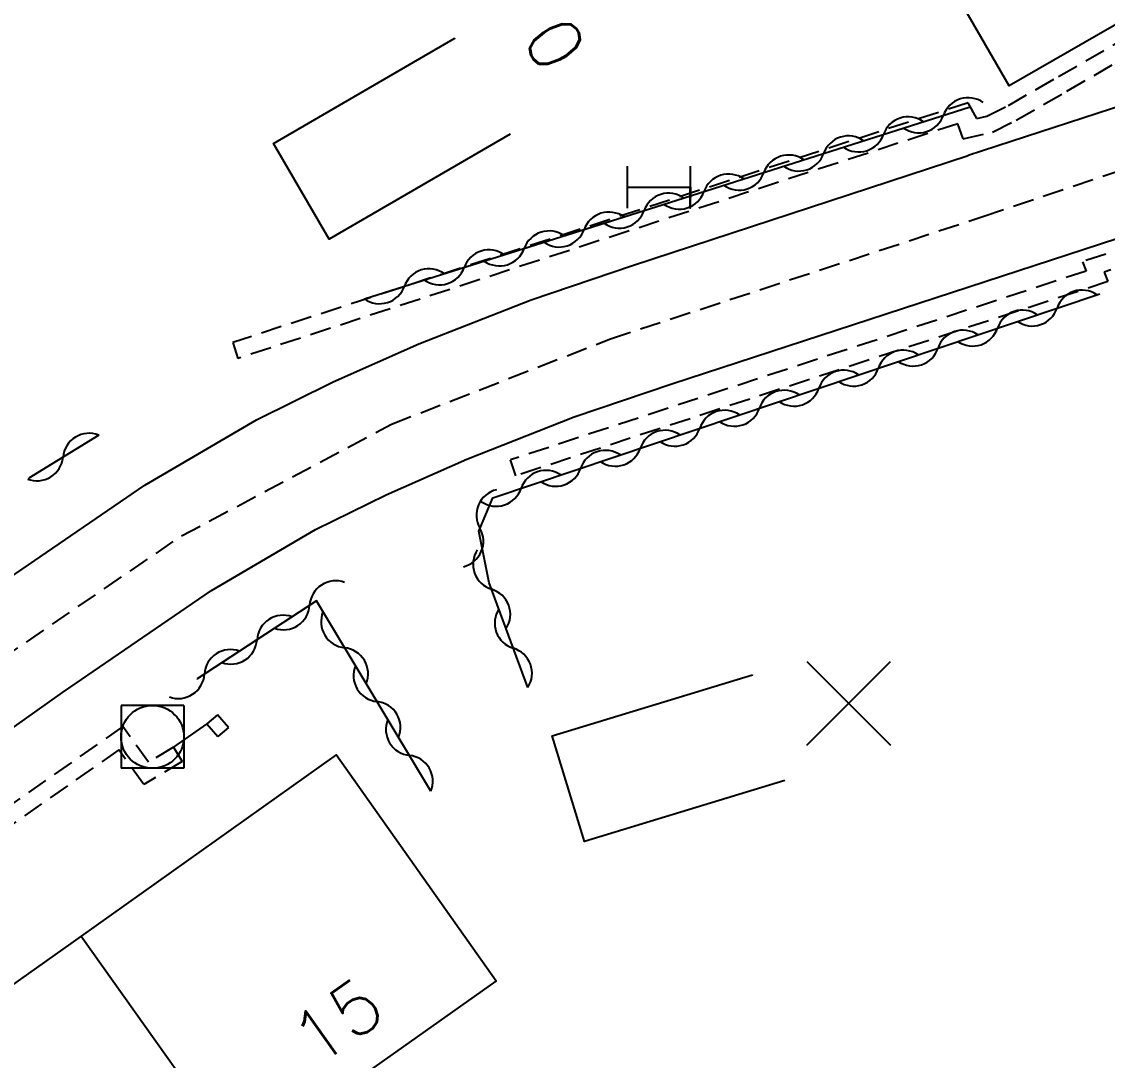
# Model space of a CAD drawing. Header units: millimetres. Extents: x 134000 to 135000, y 131000 to 132000.
# Drawn here: x 134236.64 to 134262.56, y 131411.1 to 131435.9 of the extents above; entities that cross this region are included whole.
import ezdxf
from ezdxf.enums import TextEntityAlignment as Align

# ---------------------------------------------------------------- set-up
doc = ezdxf.new("R2010")
doc.units = ezdxf.units.MM
doc.linetypes.add('DASHED', pattern=[0.75, 0.5, -0.25])
doc.layers.get('0').update_dxf_attribs({"linetype": 'CONTINUOUS'})
for name, color, linetype in [('W0001', 6, 'DASHED'), ('W0008', 7, 'CONTINUOUS'), ('W0100', 7, 'CONTINUOUS'), ('W0105', 7, 'CONTINUOUS'), ('W0112', 1, 'DASHED'), ('W0310', 3, 'CONTINUOUS'), ('W0420', 7, 'CONTINUOUS'), ('W0991', 7, 'CONTINUOUS'), ('W1102', 7, 'CONTINUOUS'), ('W1474', 7, 'CONTINUOUS')]:
    doc.layers.add(name, color=color, linetype=linetype)
doc.styles.get("Standard").update_dxf_attribs({"font": 'romans.shx', "width": 0.85})

# ---------------------------------------------------------------- blocks, each defined once
blk = doc.blocks.new('T1474')
at = {"color": 0, "linetype": 'Continuous', "flags": 128}
for points in [[(-0.75, -0.5), (-0.75, 0.5)], [(0.75, 0), (0.749, -0.5), (0.75, 0.5)], [(-0.75, 0), (0.75, 0)]]:
    blk.add_lwpolyline(points, dxfattribs=at)
blk = doc.blocks.new('T420')
for p, q in [((0.75, 0.75), (-0.75, 0.75)), ((-0.75, 0.75), (-0.75, -0.75)), ((0.75, 0.75), (0.75, -0.75)), ((0.75, -0.75), (-0.75, -0.75))]:
    blk.add_line(p, q)
blk.add_ellipse((0, 0), major_axis=(-0.53, 0.53), ratio=1, start_param=3.926991, end_param=10.210176)
blk = doc.blocks.new('t991o')
at = {"color": 0, "linetype": 'Continuous'}
for p, q in [((-1, 1), (1, -1)), ((-1, -1), (1, 1))]:
    blk.add_line(p, q, dxfattribs=at)
blk = doc.blocks.new('t310o')
at = {"color": 0, "linetype": 'Continuous'}
for centre, start, end in [((-0.5, 0.375), 216.8699, 323.1304), ((0.5, -0.375), 36.8699, 143.1303)]:
    blk.add_arc(centre, 0.625, start, end, dxfattribs=at)

msp = doc.modelspace()

# ---------------------------------------------------------------- linework, layer by layer
at = {"layer": 'W0001'}
msp.add_lwpolyline([(134130.036, 131341.852), (134133.158, 131344.527), (134135.776, 131346.514), (134147.01, 131354.496), (134156.655, 131361.328), (134160.164, 131364.318), (134163.596, 131367.916), (134168.082, 131372.26), (134174.206, 131376.706), (134191.15, 131388.734), (134222.086, 131410.692), (134236.134, 131420.666), (134240.456, 131423.624), (134245.467, 131426.29), (134250.698, 131428.331), (134259.606, 131431.258), (134270.122, 131434.798), (134276.155, 131437.378)], dxfattribs=at)
at = {"layer": 'W0008'}
for points in [[(134262.596, 131460.797), (134263.194, 131459.829), (134264.36, 131457.978), (134267.256, 131452.959), (134269.043, 131449.51), (134271.614, 131444.133), (134271.958, 131443.169), (134272.151, 131441.956), (134272.17, 131441.109), (134272.122, 131440.592), (134271.687, 131439.113), (134270.916, 131437.754), (134269.834, 131436.639), (134269.016, 131436.021), (134268.521, 131435.782), (134267.107, 131435.27), (134259.237, 131432.707)], [(134214.868, 131403.748), (134228.174, 131413.183), (134237.611, 131419.888), (134241.171, 131422.319), (134243.655, 131423.774), (134245.341, 131424.606), (134247.268, 131425.459), (134249.829, 131426.464), (134252.162, 131427.255), (134269.872, 131433.045)], [(134213.145, 131406.177), (134226.45, 131415.611), (134235.909, 131422.332), (134239.577, 131424.837), (134242.242, 131426.397), (134244.078, 131427.304), (134246.121, 131428.208), (134248.806, 131429.262), (134251.22, 131430.08), (134259.237, 131432.707)]]:
    msp.add_lwpolyline(points, dxfattribs=at)
at = {"layer": 'W0100'}
for points in [[(134267.037, 131438.3), (134260.21, 131434.368), (134257.714, 131438.701)], [(134248.305, 131433.22), (134243.982, 131430.71), (134242.653, 131432.997), (134246.977, 131435.508), (134246.977, 131435.508), (134246.977, 131435.508), (134246.977, 131435.508), (134246.977, 131435.508), (134246.977, 131435.508), (134246.977, 131435.508), (134246.977, 131435.508), (134246.977, 131435.508), (134246.977, 131435.508), (134246.977, 131435.508), (134246.977, 131435.508), (134246.977, 131435.508), (134246.977, 131435.508), (134246.977, 131435.508), (134246.977, 131435.508), (134246.977, 131435.508), (134246.977, 131435.508), (134246.977, 131435.508), (134246.977, 131435.508), (134246.977, 131435.508), (134246.977, 131435.508), (134246.977, 131435.508), (134246.977, 131435.508), (134246.977, 131435.508), (134246.977, 131435.508), (134246.977, 131435.508), (134246.977, 131435.508), (134246.977, 131435.508), (134246.977, 131435.508), (134246.977, 131435.508), (134246.977, 131435.508), (134246.977, 131435.508), (134246.977, 131435.508), (134246.977, 131435.508), (134246.977, 131435.508), (134246.977, 131435.508), (134246.977, 131435.508), (134246.977, 131435.508), (134246.977, 131435.508), (134246.977, 131435.508), (134246.977, 131435.508), (134246.977, 131435.508), (134246.977, 131435.508), (134246.977, 131435.508), (134246.977, 131435.508), (134246.977, 131435.508), (134246.977, 131435.508), (134246.977, 131435.508), (134246.977, 131435.508), (134246.977, 131435.508), (134246.977, 131435.508), (134246.977, 131435.508), (134246.977, 131435.508), (134246.977, 131435.508), (134246.977, 131435.508), (134246.977, 131435.508), (134246.977, 131435.508), (134246.977, 131435.508), (134246.977, 131435.508), (134246.977, 131435.508), (134246.977, 131435.508), (134246.977, 131435.508), (134246.977, 131435.508), (134246.977, 131435.508), (134246.977, 131435.508), (134246.977, 131435.508), (134246.977, 131435.508), (134246.977, 131435.508), (134246.977, 131435.508), (134246.977, 131435.508), (134246.977, 131435.508), (134246.977, 131435.508), (134246.977, 131435.508), (134246.977, 131435.508), (134246.977, 131435.508), (134246.977, 131435.508), (134246.977, 131435.508), (134246.977, 131435.508), (134246.977, 131435.508), (134246.977, 131435.508), (134246.977, 131435.508), (134246.977, 131435.508), (134246.977, 131435.508), (134246.977, 131435.508), (134246.977, 131435.508), (134246.977, 131435.508), (134246.977, 131435.508), (134246.977, 131435.508), (134246.977, 131435.508), (134246.977, 131435.508), (134246.977, 131435.508), (134246.977, 131435.508), (134246.977, 131435.508), (134246.977, 131435.508), (134246.977, 131435.508), (134246.977, 131435.508), (134246.977, 131435.508), (134246.977, 131435.508), (134246.977, 131435.508), (134246.977, 131435.508), (134246.977, 131435.508), (134246.977, 131435.508), (134246.977, 131435.508), (134246.977, 131435.508), (134246.977, 131435.508), (134246.977, 131435.508), (134246.977, 131435.508), (134246.977, 131435.508), (134246.977, 131435.508), (134246.977, 131435.508), (134246.977, 131435.508), (134246.977, 131435.508), (134246.977, 131435.508), (134246.977, 131435.508), (134246.977, 131435.508), (134246.977, 131435.508)], [(134254.855, 131417.781), (134250.072, 131416.324), (134249.304, 131418.846), (134254.087, 131420.303), (134254.087, 131420.303), (134254.087, 131420.303), (134254.087, 131420.303), (134254.087, 131420.303), (134254.087, 131420.303), (134254.087, 131420.303), (134254.087, 131420.303), (134254.087, 131420.303), (134254.087, 131420.303), (134254.087, 131420.303), (134254.087, 131420.303), (134254.087, 131420.303), (134254.087, 131420.303), (134254.087, 131420.303), (134254.087, 131420.303), (134254.087, 131420.303), (134254.087, 131420.303), (134254.087, 131420.303), (134254.087, 131420.303), (134254.087, 131420.303), (134254.087, 131420.303), (134254.087, 131420.303), (134254.087, 131420.303), (134254.087, 131420.303), (134254.087, 131420.303), (134254.087, 131420.303), (134254.087, 131420.303), (134254.087, 131420.303), (134254.087, 131420.303), (134254.087, 131420.303), (134254.087, 131420.303), (134254.087, 131420.303), (134254.087, 131420.303), (134254.087, 131420.303), (134254.087, 131420.303), (134254.087, 131420.303), (134254.087, 131420.303), (134254.087, 131420.303), (134254.087, 131420.303), (134254.087, 131420.303), (134254.087, 131420.303), (134254.087, 131420.303), (134254.087, 131420.303), (134254.087, 131420.303), (134254.087, 131420.303), (134254.087, 131420.303), (134254.087, 131420.303), (134254.087, 131420.303), (134254.087, 131420.303), (134254.087, 131420.303), (134254.087, 131420.303), (134254.087, 131420.303), (134254.087, 131420.303), (134254.087, 131420.303), (134254.087, 131420.303), (134254.087, 131420.303), (134254.087, 131420.303), (134254.087, 131420.303), (134254.087, 131420.303), (134254.087, 131420.303), (134254.087, 131420.303), (134254.087, 131420.303), (134254.087, 131420.303), (134254.087, 131420.303), (134254.087, 131420.303), (134254.087, 131420.303), (134254.087, 131420.303), (134254.087, 131420.303), (134254.087, 131420.303), (134254.087, 131420.303), (134254.087, 131420.303), (134254.087, 131420.303), (134254.087, 131420.303), (134254.087, 131420.303), (134254.087, 131420.303), (134254.087, 131420.303), (134254.087, 131420.303), (134254.087, 131420.303), (134254.087, 131420.303), (134254.087, 131420.303), (134254.087, 131420.303), (134254.087, 131420.303), (134254.087, 131420.303), (134254.087, 131420.303), (134254.087, 131420.303), (134254.087, 131420.303), (134254.087, 131420.303), (134254.087, 131420.303), (134254.087, 131420.303), (134254.087, 131420.303), (134254.087, 131420.303), (134254.087, 131420.303), (134254.087, 131420.303), (134254.087, 131420.303), (134254.087, 131420.303), (134254.087, 131420.303), (134254.087, 131420.303), (134254.087, 131420.303), (134254.087, 131420.303), (134254.087, 131420.303), (134254.087, 131420.303), (134254.087, 131420.303), (134254.087, 131420.303), (134254.087, 131420.303), (134254.087, 131420.303), (134254.087, 131420.303), (134254.087, 131420.303), (134254.087, 131420.303), (134254.087, 131420.303), (134254.087, 131420.303), (134254.087, 131420.303), (134254.087, 131420.303), (134254.087, 131420.303), (134254.087, 131420.303), (134254.087, 131420.303), (134254.087, 131420.303)], [(134243.886, 131410.105), (134247.968, 131412.993), (134244.145, 131418.395), (134238.06, 131414.068), (134232.145, 131409.875)]]:
    msp.add_lwpolyline(points, dxfattribs=at)
at = {"layer": 'W0105'}
msp.add_line((134241.062, 131419.133), (134240.269, 131418.587), dxfattribs=at)
at = {"layer": 'W0112'}
for p, q in [((134241.314, 131419.353), (134241.062, 131419.133)), ((134241.062, 131419.133), (134241.325, 131418.831)), ((134241.577, 131419.051), (134241.314, 131419.353)), ((134241.577, 131419.051), (134241.325, 131418.831)), ((134240.268, 131418.581), (134240.474, 131418.238))]:
    msp.add_line(p, q, dxfattribs=at)
for points in [[(134259.44, 131433.591), (134259.681, 131433.648), (134260.195, 131433.904), (134261.392, 131434.593), (134267.531, 131438.133)], [(134259.113, 131433.102), (134259.819, 131433.269), (134260.384, 131433.552), (134261.591, 131434.246), (134267.731, 131437.786)], [(134259.44, 131433.591), (134259.238, 131433.969), (134241.677, 131428.242), (134241.801, 131427.861), (134241.801, 131427.861), (134241.801, 131427.861), (134241.801, 131427.861), (134241.801, 131427.861), (134241.801, 131427.861), (134241.801, 131427.861), (134241.801, 131427.861), (134241.801, 131427.861), (134241.801, 131427.861), (134241.801, 131427.861), (134241.801, 131427.861), (134241.801, 131427.861), (134241.801, 131427.861), (134241.801, 131427.861), (134241.801, 131427.861), (134241.801, 131427.861), (134241.801, 131427.861), (134241.801, 131427.861), (134241.801, 131427.861), (134241.801, 131427.861), (134241.801, 131427.861), (134241.801, 131427.861), (134241.801, 131427.861), (134241.801, 131427.861), (134241.801, 131427.861), (134241.801, 131427.861), (134241.801, 131427.861), (134241.801, 131427.861), (134241.801, 131427.861), (134241.801, 131427.861), (134241.801, 131427.861), (134241.801, 131427.861), (134241.801, 131427.861), (134241.801, 131427.861), (134241.801, 131427.861), (134241.801, 131427.861), (134241.801, 131427.861), (134241.801, 131427.861), (134241.801, 131427.861), (134241.801, 131427.861), (134241.801, 131427.861), (134241.801, 131427.861), (134241.801, 131427.861), (134241.801, 131427.861), (134241.801, 131427.861), (134241.801, 131427.861), (134241.801, 131427.861), (134241.801, 131427.861), (134241.801, 131427.861), (134241.801, 131427.861), (134241.801, 131427.861), (134241.801, 131427.861), (134241.801, 131427.861), (134241.801, 131427.861), (134241.801, 131427.861), (134241.801, 131427.861), (134241.801, 131427.861), (134241.801, 131427.861), (134241.801, 131427.861), (134241.801, 131427.861), (134241.801, 131427.861), (134241.801, 131427.861), (134241.801, 131427.861), (134241.801, 131427.861), (134241.801, 131427.861), (134241.801, 131427.861), (134241.801, 131427.861), (134241.801, 131427.861), (134241.801, 131427.861), (134241.801, 131427.861), (134241.801, 131427.861), (134241.801, 131427.861), (134241.801, 131427.861), (134241.801, 131427.861), (134241.801, 131427.861), (134241.801, 131427.861), (134241.801, 131427.861), (134241.801, 131427.861), (134241.801, 131427.861), (134241.801, 131427.861), (134241.801, 131427.861), (134241.801, 131427.861), (134241.801, 131427.861), (134241.801, 131427.861), (134241.801, 131427.861), (134241.801, 131427.861), (134241.801, 131427.861), (134241.801, 131427.861), (134241.801, 131427.861), (134241.801, 131427.861), (134241.801, 131427.861), (134241.801, 131427.861), (134241.801, 131427.861), (134241.801, 131427.861), (134241.801, 131427.861), (134241.801, 131427.861), (134241.801, 131427.861), (134241.801, 131427.861), (134241.801, 131427.861), (134241.801, 131427.861), (134241.801, 131427.861), (134241.801, 131427.861), (134241.801, 131427.861), (134241.801, 131427.861), (134241.801, 131427.861), (134241.801, 131427.861), (134241.801, 131427.861), (134241.801, 131427.861), (134241.801, 131427.861), (134241.801, 131427.861), (134241.801, 131427.861), (134241.801, 131427.861), (134241.801, 131427.861), (134241.801, 131427.861), (134241.801, 131427.861)], [(134259.113, 131433.102), (134258.984, 131433.465), (134241.801, 131427.861), (134241.801, 131427.861), (134241.801, 131427.861), (134241.801, 131427.861), (134241.801, 131427.861), (134241.801, 131427.861), (134241.801, 131427.861), (134241.801, 131427.861), (134241.801, 131427.861), (134241.801, 131427.861), (134241.801, 131427.861), (134241.801, 131427.861), (134241.801, 131427.861), (134241.801, 131427.861), (134241.801, 131427.861), (134241.801, 131427.861), (134241.801, 131427.861), (134241.801, 131427.861), (134241.801, 131427.861), (134241.801, 131427.861), (134241.801, 131427.861), (134241.801, 131427.861), (134241.801, 131427.861), (134241.801, 131427.861), (134241.801, 131427.861), (134241.801, 131427.861), (134241.801, 131427.861), (134241.801, 131427.861), (134241.801, 131427.861), (134241.801, 131427.861), (134241.801, 131427.861), (134241.801, 131427.861), (134241.801, 131427.861), (134241.801, 131427.861), (134241.801, 131427.861), (134241.801, 131427.861), (134241.801, 131427.861), (134241.801, 131427.861), (134241.801, 131427.861), (134241.801, 131427.861), (134241.801, 131427.861), (134241.801, 131427.861), (134241.801, 131427.861), (134241.801, 131427.861), (134241.801, 131427.861), (134241.801, 131427.861), (134241.801, 131427.861), (134241.801, 131427.861), (134241.801, 131427.861), (134241.801, 131427.861), (134241.801, 131427.861), (134241.801, 131427.861), (134241.801, 131427.861), (134241.801, 131427.861), (134241.801, 131427.861), (134241.801, 131427.861), (134241.801, 131427.861), (134241.801, 131427.861), (134241.801, 131427.861), (134241.801, 131427.861), (134241.801, 131427.861), (134241.801, 131427.861), (134241.801, 131427.861), (134241.801, 131427.861), (134241.801, 131427.861), (134241.801, 131427.861), (134241.801, 131427.861), (134241.801, 131427.861), (134241.801, 131427.861), (134241.801, 131427.861), (134241.801, 131427.861), (134241.801, 131427.861), (134241.801, 131427.861), (134241.801, 131427.861), (134241.801, 131427.861), (134241.801, 131427.861), (134241.801, 131427.861), (134241.801, 131427.861), (134241.801, 131427.861), (134241.801, 131427.861), (134241.801, 131427.861), (134241.801, 131427.861), (134241.801, 131427.861), (134241.801, 131427.861), (134241.801, 131427.861), (134241.801, 131427.861), (134241.801, 131427.861), (134241.801, 131427.861), (134241.801, 131427.861), (134241.801, 131427.861), (134241.801, 131427.861), (134241.801, 131427.861), (134241.801, 131427.861), (134241.801, 131427.861), (134241.801, 131427.861), (134241.801, 131427.861), (134241.801, 131427.861), (134241.801, 131427.861), (134241.801, 131427.861), (134241.801, 131427.861), (134241.801, 131427.861), (134241.801, 131427.861), (134241.801, 131427.861), (134241.801, 131427.861), (134241.801, 131427.861), (134241.801, 131427.861), (134241.801, 131427.861), (134241.801, 131427.861), (134241.801, 131427.861), (134241.801, 131427.861), (134241.801, 131427.861), (134241.801, 131427.861), (134241.801, 131427.861), (134241.801, 131427.861), (134241.801, 131427.861), (134241.801, 131427.861), (134241.801, 131427.861), (134241.801, 131427.861)], [(134270.352, 131432.941), (134261.962, 131430.172), (134262.048, 131429.947), (134248.311, 131425.439), (134248.311, 131425.439), (134248.311, 131425.439), (134248.311, 131425.439), (134248.311, 131425.439), (134248.311, 131425.439), (134248.311, 131425.439), (134248.311, 131425.439), (134248.311, 131425.439), (134248.311, 131425.439), (134248.311, 131425.439), (134248.311, 131425.439), (134248.311, 131425.439), (134248.311, 131425.439), (134248.311, 131425.439), (134248.311, 131425.439), (134248.311, 131425.439), (134248.311, 131425.439), (134248.311, 131425.439), (134248.311, 131425.439), (134248.311, 131425.439), (134248.311, 131425.439), (134248.311, 131425.439), (134248.311, 131425.439), (134248.311, 131425.439), (134248.311, 131425.439), (134248.311, 131425.439), (134248.311, 131425.439), (134248.311, 131425.439), (134248.311, 131425.439), (134248.311, 131425.439), (134248.311, 131425.439), (134248.311, 131425.439), (134248.311, 131425.439), (134248.311, 131425.439), (134248.311, 131425.439), (134248.311, 131425.439), (134248.311, 131425.439), (134248.311, 131425.439), (134248.311, 131425.439), (134248.311, 131425.439), (134248.311, 131425.439), (134248.311, 131425.439), (134248.311, 131425.439), (134248.311, 131425.439), (134248.311, 131425.439), (134248.311, 131425.439), (134248.311, 131425.439), (134248.311, 131425.439), (134248.311, 131425.439), (134248.311, 131425.439), (134248.311, 131425.439), (134248.311, 131425.439), (134248.311, 131425.439), (134248.311, 131425.439), (134248.311, 131425.439), (134248.311, 131425.439), (134248.311, 131425.439), (134248.311, 131425.439), (134248.311, 131425.439), (134248.311, 131425.439), (134248.311, 131425.439), (134248.311, 131425.439), (134248.311, 131425.439), (134248.311, 131425.439), (134248.311, 131425.439), (134248.311, 131425.439), (134248.311, 131425.439), (134248.311, 131425.439), (134248.311, 131425.439), (134248.311, 131425.439), (134248.311, 131425.439), (134248.311, 131425.439), (134248.311, 131425.439), (134248.311, 131425.439), (134248.311, 131425.439), (134248.311, 131425.439), (134248.311, 131425.439), (134248.311, 131425.439), (134248.311, 131425.439), (134248.311, 131425.439), (134248.311, 131425.439), (134248.311, 131425.439), (134248.311, 131425.439), (134248.311, 131425.439), (134248.311, 131425.439), (134248.311, 131425.439), (134248.311, 131425.439), (134248.311, 131425.439), (134248.311, 131425.439), (134248.311, 131425.439), (134248.311, 131425.439), (134248.311, 131425.439), (134248.311, 131425.439), (134248.311, 131425.439), (134248.311, 131425.439), (134248.311, 131425.439), (134248.311, 131425.439), (134248.311, 131425.439), (134248.311, 131425.439), (134248.311, 131425.439), (134248.311, 131425.439), (134248.311, 131425.439), (134248.311, 131425.439), (134248.311, 131425.439), (134248.311, 131425.439), (134248.311, 131425.439), (134248.311, 131425.439), (134248.311, 131425.439), (134248.311, 131425.439), (134248.311, 131425.439), (134248.311, 131425.439), (134248.311, 131425.439), (134248.311, 131425.439), (134248.311, 131425.439), (134248.311, 131425.439), (134248.311, 131425.439)], [(134270.477, 131432.561), (134262.485, 131429.923), (134262.571, 131429.697), (134248.436, 131425.059), (134248.311, 131425.439), (134248.311, 131425.439), (134248.311, 131425.439), (134248.311, 131425.439), (134248.311, 131425.439), (134248.311, 131425.439), (134248.311, 131425.439), (134248.311, 131425.439), (134248.311, 131425.439), (134248.311, 131425.439), (134248.311, 131425.439), (134248.311, 131425.439), (134248.311, 131425.439), (134248.311, 131425.439), (134248.311, 131425.439), (134248.311, 131425.439), (134248.311, 131425.439), (134248.311, 131425.439), (134248.311, 131425.439), (134248.311, 131425.439), (134248.311, 131425.439), (134248.311, 131425.439), (134248.311, 131425.439), (134248.311, 131425.439), (134248.311, 131425.439), (134248.311, 131425.439), (134248.311, 131425.439), (134248.311, 131425.439), (134248.311, 131425.439), (134248.311, 131425.439), (134248.311, 131425.439), (134248.311, 131425.439), (134248.311, 131425.439), (134248.311, 131425.439), (134248.311, 131425.439), (134248.311, 131425.439), (134248.311, 131425.439), (134248.311, 131425.439), (134248.311, 131425.439), (134248.311, 131425.439), (134248.311, 131425.439), (134248.311, 131425.439), (134248.311, 131425.439), (134248.311, 131425.439), (134248.311, 131425.439), (134248.311, 131425.439), (134248.311, 131425.439), (134248.311, 131425.439), (134248.311, 131425.439), (134248.311, 131425.439), (134248.311, 131425.439), (134248.311, 131425.439), (134248.311, 131425.439), (134248.311, 131425.439), (134248.311, 131425.439), (134248.311, 131425.439), (134248.311, 131425.439), (134248.311, 131425.439), (134248.311, 131425.439), (134248.311, 131425.439), (134248.311, 131425.439), (134248.311, 131425.439), (134248.311, 131425.439), (134248.311, 131425.439), (134248.311, 131425.439), (134248.311, 131425.439), (134248.311, 131425.439), (134248.311, 131425.439), (134248.311, 131425.439), (134248.311, 131425.439), (134248.311, 131425.439), (134248.311, 131425.439), (134248.311, 131425.439), (134248.311, 131425.439), (134248.311, 131425.439), (134248.311, 131425.439), (134248.311, 131425.439), (134248.311, 131425.439), (134248.311, 131425.439), (134248.311, 131425.439), (134248.311, 131425.439), (134248.311, 131425.439), (134248.311, 131425.439), (134248.311, 131425.439), (134248.311, 131425.439), (134248.311, 131425.439), (134248.311, 131425.439), (134248.311, 131425.439), (134248.311, 131425.439), (134248.311, 131425.439), (134248.311, 131425.439), (134248.311, 131425.439), (134248.311, 131425.439), (134248.311, 131425.439), (134248.311, 131425.439), (134248.311, 131425.439), (134248.311, 131425.439), (134248.311, 131425.439), (134248.311, 131425.439), (134248.311, 131425.439), (134248.311, 131425.439), (134248.311, 131425.439), (134248.311, 131425.439), (134248.311, 131425.439), (134248.311, 131425.439), (134248.311, 131425.439), (134248.311, 131425.439), (134248.311, 131425.439), (134248.311, 131425.439), (134248.311, 131425.439), (134248.311, 131425.439), (134248.311, 131425.439), (134248.311, 131425.439), (134248.311, 131425.439), (134248.311, 131425.439)], [(134240.268, 131418.581), (134239.666, 131418.219), (134239.055, 131419.071), (134232.426, 131414.435)], [(134240.474, 131418.238), (134239.556, 131417.686), (134238.96, 131418.517), (134232.655, 131414.107)]]:
    msp.add_lwpolyline(points, dxfattribs=at)
at = {"layer": 'W0310'}
for points in [[(134244.821, 131429.285), (134244.821, 131429.285), (134244.821, 131429.285), (134244.821, 131429.285), (134244.821, 131429.285), (134244.821, 131429.285), (134244.821, 131429.285), (134244.821, 131429.285), (134244.821, 131429.285), (134244.821, 131429.285), (134244.821, 131429.285), (134244.821, 131429.285), (134244.821, 131429.285), (134244.821, 131429.285), (134244.821, 131429.285), (134244.821, 131429.285), (134244.821, 131429.285), (134244.821, 131429.285), (134252.103, 131431.582), (134259.286, 131433.873)], [(134244.821, 131429.285), (134244.821, 131429.285), (134244.821, 131429.285), (134244.821, 131429.285), (134244.821, 131429.285), (134244.821, 131429.285), (134244.821, 131429.285), (134244.821, 131429.285), (134244.821, 131429.285), (134244.821, 131429.285), (134244.821, 131429.285), (134244.821, 131429.285), (134244.821, 131429.285), (134244.821, 131429.285), (134244.821, 131429.285), (134244.821, 131429.285), (134244.821, 131429.285), (134244.821, 131429.285), (134244.821, 131429.285), (134244.821, 131429.285), (134244.821, 131429.285), (134244.821, 131429.285), (134244.821, 131429.285), (134244.821, 131429.285), (134244.821, 131429.285), (134244.821, 131429.285), (134244.821, 131429.285), (134244.821, 131429.285), (134244.821, 131429.285), (134244.821, 131429.285), (134244.821, 131429.285), (134244.821, 131429.285), (134244.821, 131429.285), (134244.821, 131429.285), (134244.821, 131429.285), (134244.821, 131429.285), (134244.821, 131429.285), (134244.821, 131429.285), (134244.821, 131429.285), (134244.821, 131429.285), (134244.821, 131429.285), (134244.821, 131429.285), (134244.821, 131429.285), (134244.821, 131429.285), (134244.821, 131429.285), (134244.821, 131429.285), (134244.821, 131429.285), (134244.821, 131429.285), (134244.821, 131429.285), (134244.821, 131429.285), (134244.821, 131429.285), (134244.821, 131429.285), (134244.821, 131429.285), (134244.821, 131429.285), (134244.821, 131429.285), (134244.821, 131429.285), (134244.821, 131429.285), (134244.821, 131429.285), (134244.821, 131429.285), (134244.821, 131429.285), (134244.821, 131429.285), (134244.821, 131429.285), (134244.821, 131429.285), (134244.821, 131429.285), (134244.821, 131429.285), (134244.821, 131429.285), (134244.821, 131429.285), (134244.821, 131429.285), (134244.821, 131429.285), (134244.821, 131429.285), (134244.821, 131429.285), (134244.821, 131429.285), (134244.821, 131429.285), (134244.821, 131429.285), (134244.821, 131429.285), (134244.821, 131429.285), (134244.821, 131429.285), (134244.821, 131429.285), (134244.821, 131429.285), (134244.821, 131429.285), (134244.821, 131429.285), (134244.821, 131429.285), (134244.821, 131429.285), (134244.821, 131429.285), (134244.821, 131429.285), (134244.821, 131429.285), (134244.821, 131429.285), (134244.821, 131429.285), (134244.821, 131429.285), (134244.821, 131429.285), (134244.821, 131429.285), (134244.821, 131429.285), (134244.821, 131429.285), (134244.821, 131429.285), (134244.821, 131429.285), (134244.821, 131429.285), (134244.821, 131429.285), (134244.821, 131429.285), (134244.821, 131429.285), (134244.821, 131429.285), (134244.821, 131429.285)], [(134248.722, 131420.002), (134248.722, 131420.002), (134248.722, 131420.002), (134248.722, 131420.002), (134248.722, 131420.002), (134248.722, 131420.002), (134248.722, 131420.002), (134248.722, 131420.002), (134248.722, 131420.002), (134248.722, 131420.002), (134248.722, 131420.002), (134248.722, 131420.002), (134248.722, 131420.002), (134248.722, 131420.002), (134248.722, 131420.002), (134248.722, 131420.002), (134247.803, 131422.503), (134247.55, 131423.74), (134247.891, 131424.534), (134262.378, 131429.408)], [(134238.479, 131426.03), (134236.81, 131425.003), (134236.81, 131425.003), (134236.81, 131425.003), (134236.81, 131425.003), (134236.81, 131425.003), (134236.81, 131425.003), (134236.81, 131425.003), (134236.81, 131425.003), (134236.81, 131425.003), (134236.81, 131425.003), (134236.81, 131425.003), (134236.81, 131425.003), (134236.81, 131425.003), (134236.81, 131425.003), (134236.81, 131425.003), (134236.81, 131425.003), (134236.81, 131425.003), (134236.81, 131425.003), (134236.81, 131425.003), (134236.81, 131425.003), (134236.81, 131425.003), (134236.81, 131425.003), (134236.81, 131425.003), (134236.81, 131425.003), (134236.81, 131425.003), (134236.81, 131425.003), (134236.81, 131425.003), (134236.81, 131425.003), (134236.81, 131425.003), (134236.81, 131425.003), (134236.81, 131425.003), (134236.81, 131425.003), (134236.81, 131425.003), (134236.81, 131425.003), (134236.81, 131425.003), (134236.81, 131425.003), (134236.81, 131425.003), (134236.81, 131425.003), (134236.81, 131425.003), (134236.81, 131425.003), (134236.81, 131425.003), (134236.81, 131425.003), (134236.81, 131425.003), (134236.81, 131425.003), (134236.81, 131425.003), (134236.81, 131425.003), (134236.81, 131425.003), (134236.81, 131425.003), (134236.81, 131425.003), (134236.81, 131425.003), (134236.81, 131425.003), (134236.81, 131425.003), (134236.81, 131425.003), (134236.81, 131425.003), (134236.81, 131425.003), (134236.81, 131425.003), (134236.81, 131425.003), (134236.81, 131425.003), (134236.81, 131425.003), (134236.81, 131425.003), (134236.81, 131425.003), (134236.81, 131425.003), (134236.81, 131425.003), (134236.81, 131425.003), (134236.81, 131425.003), (134236.81, 131425.003), (134236.81, 131425.003), (134236.81, 131425.003), (134236.81, 131425.003), (134236.81, 131425.003), (134236.81, 131425.003), (134236.81, 131425.003), (134236.81, 131425.003), (134236.81, 131425.003), (134236.81, 131425.003), (134236.81, 131425.003), (134236.81, 131425.003), (134236.81, 131425.003), (134236.81, 131425.003), (134236.81, 131425.003), (134236.81, 131425.003), (134236.81, 131425.003), (134236.81, 131425.003), (134236.81, 131425.003), (134236.81, 131425.003), (134236.81, 131425.003), (134236.81, 131425.003), (134236.81, 131425.003), (134236.81, 131425.003), (134236.81, 131425.003), (134236.81, 131425.003), (134236.81, 131425.003), (134236.81, 131425.003), (134236.81, 131425.003), (134236.81, 131425.003), (134236.81, 131425.003), (134236.81, 131425.003), (134236.81, 131425.003), (134236.81, 131425.003), (134236.81, 131425.003)], [(134236.81, 131425.003), (134236.81, 131425.003), (134236.81, 131425.003), (134236.81, 131425.003), (134236.81, 131425.003), (134236.81, 131425.003), (134236.81, 131425.003), (134236.81, 131425.003), (134236.81, 131425.003), (134236.81, 131425.003), (134236.81, 131425.003), (134236.81, 131425.003), (134236.81, 131425.003), (134236.81, 131425.003), (134236.81, 131425.003), (134236.81, 131425.003), (134236.81, 131425.003), (134236.81, 131425.003), (134236.81, 131425.003), (134236.81, 131425.003)], [(134246.411, 131417.526), (134243.674, 131422.073), (134240.826, 131420.209), (134240.826, 131420.209), (134240.826, 131420.209), (134240.826, 131420.209), (134240.826, 131420.209), (134240.826, 131420.209), (134240.826, 131420.209), (134240.826, 131420.209), (134240.826, 131420.209), (134240.826, 131420.209), (134240.826, 131420.209), (134240.826, 131420.209), (134240.826, 131420.209), (134240.826, 131420.209), (134240.826, 131420.209), (134240.826, 131420.209), (134240.826, 131420.209), (134240.826, 131420.209), (134240.826, 131420.209), (134240.826, 131420.209), (134240.826, 131420.209), (134240.826, 131420.209), (134240.826, 131420.209), (134240.826, 131420.209), (134240.826, 131420.209), (134240.826, 131420.209), (134240.826, 131420.209), (134240.826, 131420.209), (134240.826, 131420.209), (134240.826, 131420.209), (134240.826, 131420.209), (134240.826, 131420.209), (134240.826, 131420.209), (134240.826, 131420.209), (134240.826, 131420.209), (134240.826, 131420.209), (134240.826, 131420.209), (134240.826, 131420.209), (134240.826, 131420.209), (134240.826, 131420.209), (134240.826, 131420.209), (134240.826, 131420.209), (134240.826, 131420.209), (134240.826, 131420.209), (134240.826, 131420.209), (134240.826, 131420.209), (134240.826, 131420.209), (134240.826, 131420.209), (134240.826, 131420.209), (134240.826, 131420.209), (134240.826, 131420.209), (134240.826, 131420.209), (134240.826, 131420.209), (134240.826, 131420.209), (134240.826, 131420.209), (134240.826, 131420.209), (134240.826, 131420.209), (134240.826, 131420.209), (134240.826, 131420.209), (134240.826, 131420.209), (134240.826, 131420.209), (134240.826, 131420.209), (134240.826, 131420.209), (134240.826, 131420.209), (134240.826, 131420.209), (134240.826, 131420.209), (134240.826, 131420.209), (134240.826, 131420.209), (134240.826, 131420.209), (134240.826, 131420.209), (134240.826, 131420.209), (134240.826, 131420.209), (134240.826, 131420.209), (134240.826, 131420.209), (134240.826, 131420.209), (134240.826, 131420.209), (134240.826, 131420.209), (134240.826, 131420.209), (134240.826, 131420.209), (134240.826, 131420.209), (134240.826, 131420.209), (134240.826, 131420.209), (134240.826, 131420.209), (134240.826, 131420.209), (134240.826, 131420.209), (134240.826, 131420.209), (134240.826, 131420.209), (134240.826, 131420.209), (134240.826, 131420.209), (134240.826, 131420.209), (134240.826, 131420.209), (134240.826, 131420.209), (134240.826, 131420.209), (134240.826, 131420.209), (134240.826, 131420.209), (134240.826, 131420.209), (134240.826, 131420.209), (134240.826, 131420.209), (134240.826, 131420.209)], [(134240.826, 131420.209), (134240.826, 131420.209), (134240.826, 131420.209), (134240.826, 131420.209), (134240.826, 131420.209), (134240.826, 131420.209), (134240.826, 131420.209), (134240.826, 131420.209), (134240.826, 131420.209), (134240.826, 131420.209), (134240.826, 131420.209), (134240.826, 131420.209), (134240.826, 131420.209), (134240.826, 131420.209), (134240.826, 131420.209), (134240.826, 131420.209), (134240.826, 131420.209), (134240.826, 131420.209), (134240.826, 131420.209), (134240.826, 131420.209)], [(134248.722, 131420.002), (134248.722, 131420.002), (134248.722, 131420.002), (134248.722, 131420.002), (134248.722, 131420.002), (134248.722, 131420.002), (134248.722, 131420.002), (134248.722, 131420.002), (134248.722, 131420.002), (134248.722, 131420.002), (134248.722, 131420.002), (134248.722, 131420.002), (134248.722, 131420.002), (134248.722, 131420.002), (134248.722, 131420.002), (134248.722, 131420.002), (134248.722, 131420.002), (134248.722, 131420.002), (134248.722, 131420.002), (134248.722, 131420.002), (134248.722, 131420.002), (134248.722, 131420.002), (134248.722, 131420.002), (134248.722, 131420.002), (134248.722, 131420.002), (134248.722, 131420.002), (134248.722, 131420.002), (134248.722, 131420.002), (134248.722, 131420.002), (134248.722, 131420.002), (134248.722, 131420.002), (134248.722, 131420.002), (134248.722, 131420.002), (134248.722, 131420.002), (134248.722, 131420.002), (134248.722, 131420.002), (134248.722, 131420.002), (134248.722, 131420.002), (134248.722, 131420.002), (134248.722, 131420.002), (134248.722, 131420.002), (134248.722, 131420.002), (134248.722, 131420.002), (134248.722, 131420.002), (134248.722, 131420.002), (134248.722, 131420.002), (134248.722, 131420.002), (134248.722, 131420.002), (134248.722, 131420.002), (134248.722, 131420.002), (134248.722, 131420.002), (134248.722, 131420.002), (134248.722, 131420.002), (134248.722, 131420.002), (134248.722, 131420.002), (134248.722, 131420.002), (134248.722, 131420.002), (134248.722, 131420.002), (134248.722, 131420.002), (134248.722, 131420.002), (134248.722, 131420.002), (134248.722, 131420.002), (134248.722, 131420.002), (134248.722, 131420.002), (134248.722, 131420.002), (134248.722, 131420.002), (134248.722, 131420.002), (134248.722, 131420.002), (134248.722, 131420.002), (134248.722, 131420.002), (134248.722, 131420.002), (134248.722, 131420.002), (134248.722, 131420.002), (134248.722, 131420.002), (134248.722, 131420.002), (134248.722, 131420.002), (134248.722, 131420.002), (134248.722, 131420.002), (134248.722, 131420.002), (134248.722, 131420.002), (134248.722, 131420.002), (134248.722, 131420.002), (134248.722, 131420.002), (134248.722, 131420.002), (134248.722, 131420.002), (134248.722, 131420.002), (134248.722, 131420.002), (134248.722, 131420.002), (134248.722, 131420.002), (134248.722, 131420.002), (134248.722, 131420.002), (134248.722, 131420.002), (134248.722, 131420.002), (134248.722, 131420.002), (134248.722, 131420.002), (134248.722, 131420.002), (134248.722, 131420.002), (134248.722, 131420.002), (134248.722, 131420.002), (134248.722, 131420.002), (134248.722, 131420.002)]]:
    msp.add_lwpolyline(points, dxfattribs=at)
at = {"layer": 'W1102'}
msp.add_line((134238.06, 131414.068), (134243.856, 131405.919), dxfattribs=at)

# ---------------------------------------------------------------- block references
at = {"layer": 'W0310'}
for p, rotation in [((134258.643, 131433.668), 17.69001749609578), ((134257.214, 131433.212), 17.69001749609578), ((134255.785, 131432.756), 17.69001749609578), ((134254.356, 131432.3), 17.69001749609578), ((134252.926, 131431.845), 17.69001749609578), ((134251.497, 131431.391), 17.50699569468103), ((134250.066, 131430.94), 17.50699569468103), ((134248.636, 131430.488), 17.50699569468103), ((134247.205, 131430.037), 17.50699569468103), ((134245.775, 131429.586), 17.50699569468103), ((134261.358, 131429.065), 18.59500120342281), ((134259.936, 131428.587), 18.59500120342281), ((134258.515, 131428.108), 18.59500120342281), ((134257.093, 131427.63), 18.59500120342281), ((134255.671, 131427.152), 18.59500120342281), ((134254.25, 131426.673), 18.59500120342281), ((134252.828, 131426.195), 18.59500120342281), ((134237.627, 131425.506), 211.6055970433183), ((134251.406, 131425.717), 18.59500120342281), ((134249.984, 131425.238), 18.59500120342281), ((134248.563, 131424.76), 18.59500120342281), ((134247.579, 131423.807), 66.75793324270005), ((134247.86, 131422.349), 110.1760404464499), ((134243.513, 131421.967), 213.2044840710067), ((134242.258, 131421.146), 213.2044840710067), ((134244.348, 131420.953), 121.0452489245855), ((134248.377, 131420.941), 110.1760404464499), ((134241.003, 131420.325), 213.2044840710067), ((134245.122, 131419.668), 121.0452489245855), ((134245.895, 131418.383), 121.0452489245855)]:
    msp.add_blockref('t310o', p, dxfattribs=dict(at, rotation=rotation))
at = {"layer": 'W0420'}
msp.add_blockref('T420', (134239.762, 131418.825), dxfattribs=at)
at = {"layer": 'W0991'}
msp.add_blockref('t991o', (134256.384, 131419.625), dxfattribs=at)
at = {"layer": 'W1474'}
msp.add_blockref('T1474', (134251.853, 131431.953), dxfattribs=at)

# ---------------------------------------------------------------- texts
at = {"layer": 'W0991'}
for s, rotation, p in [('0', 300.1504, (134249.37, 131435.369)), ('15', 35.3912, (134244.178, 131412.037))]:
    msp.add_text(s, height=1.25, rotation=rotation, dxfattribs=at).set_placement(p, align=Align.MIDDLE)

doc.saveas('drawing.dxf')
